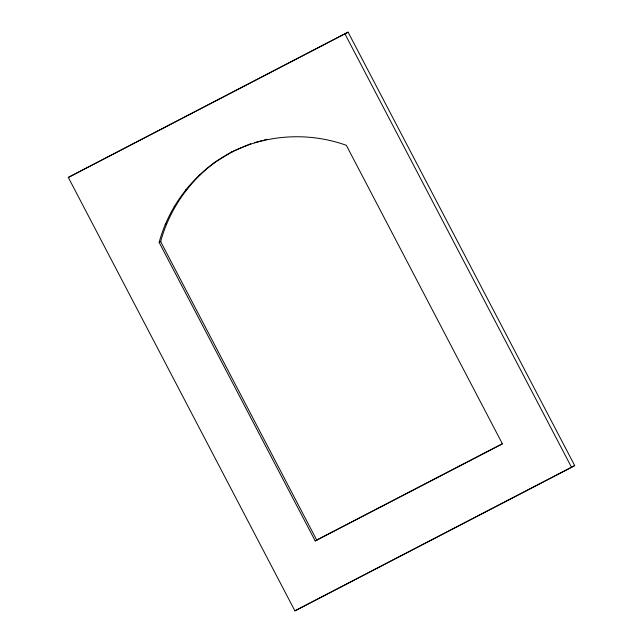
<?xml version="1.0" encoding="UTF-8"?>
<svg xmlns="http://www.w3.org/2000/svg" width="643" height="643" viewBox="0 0 643 643"><rect width="100%" height="100%" fill="white"/><g stroke="black" fill="none" stroke-linecap="round" stroke-linejoin="round"><path stroke-width="0.96" d="M231.07 152.407C266.435 134.266 308.986 131.871 346.328 145.302L502.4 443.831L315.207 540.924L159.142 242.395C169.519 204.169 195.946 170.813 231.07 152.407L232.565 151.555L214.159 162.751M215.662 161.899C188.97 181.278 169.366 209.755 160.637 241.543L316.71 540.072L502.111 443.903M68.311 177.428L348.096 32.15L574.689 465.572L571.555 467.348L294.904 610.85L68.311 177.428L348.096 32.15M198.856 175.386L200.359 174.534M185.433 190.079L186.936 189.235M174.14 206.572L175.635 205.72M165.171 224.552L166.666 223.708M159.142 242.395L160.887 241.406M315.207 540.924L317.095 539.999M294.904 610.85L574.689 465.572M233.481 151.161L250.77 143.686M254.604 142.642L262.272 140.544M264.193 140.021L267.062 139.234M344.969 33.926L571.555 467.348"/></g></svg>
